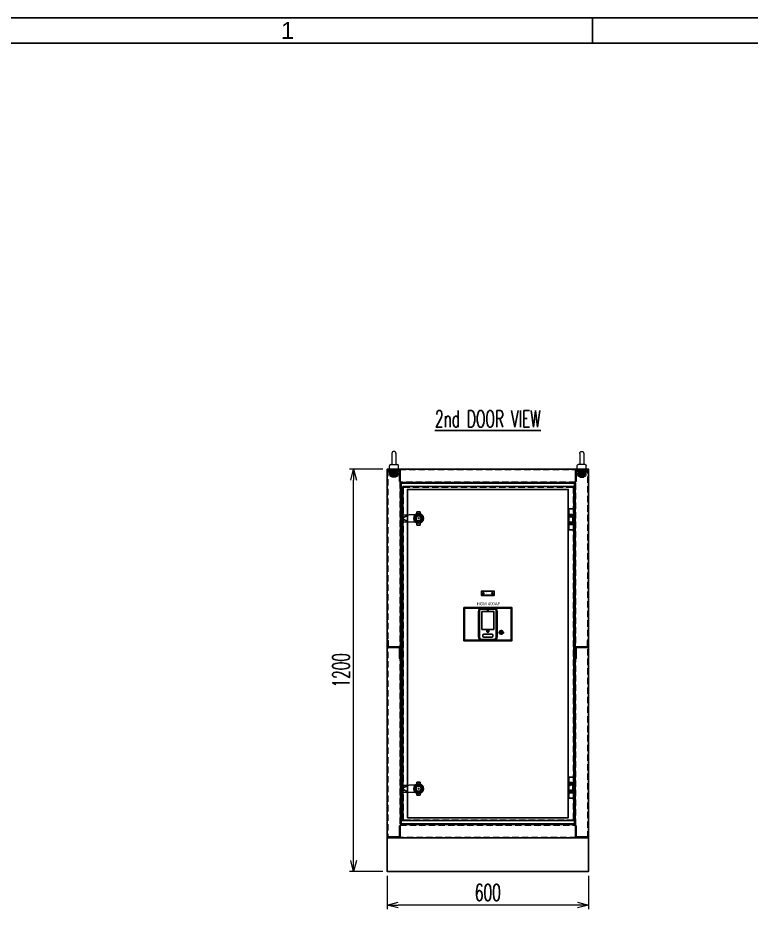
# Model space of a CAD drawing. Header units: millimetres. Extents: x 44190 to 77260, y -67199 to -50358.
# Drawn here: x 53281 to 55467, y -64616 to -61949 of the extents above; entities that cross this region are included whole.
import ezdxf
from ezdxf.enums import TextEntityAlignment as Align

# ---------------------------------------------------------------- set-up
doc = ezdxf.new("R2010")
doc.units = ezdxf.units.MM
doc.header["$LTSCALE"] = 3
for name, pattern in [('ACAD_ISO04W100', [30, 24, -3, 0, -3]), ('AM_ISO08W050', [18, 12, -1.5, 3, -1.5]), ('AM_ISO08W050x2', [9, 6, -0.75, 1.5, -0.75]), ('CACHE2', [4.7625, 3.175, -1.5875]), ('HIDDEN', [9.525, 6.35, -3.175])]:
    doc.linetypes.add(name, pattern=pattern)
for name, color, linetype in [('1', 3, 'Continuous'), ('@.DM. THIẾT BỊ', 7, 'Continuous'), ('@.TEXT', 7, 'Continuous'), ('@.VISIBLE', 7, 'Continuous'), ('centerline', 6, 'ACAD_ISO04W100'), ('dim', 7, 'Continuous'), ('equipments', 2, 'Continuous')]:
    doc.layers.add(name, color=color, linetype=linetype)
for name, color, linetype, lineweight in [('AM_07_중심선', 1, 'AM_ISO08W050', 18), ('FORT', 2, 'Continuous', 35), ('POINTILLE', 8, 'CACHE2', 25)]:
    doc.layers.add(name, color=color, linetype=linetype, lineweight=lineweight)
doc.styles.add('Ann_w01', font='romans.shx', dxfattribs={"width": 0.6, "bigfont": 'chineset.shx'})
doc.styles.add('Arial', font='arial.ttf')
doc.styles.add('KT10', font='arial.ttf', dxfattribs={"height": 10})
doc.styles.add('WD_IEC', font='isocp2.shx')
doc.dimstyles.new('Dim 01_SC25', dxfattribs={"dimscale": 25, "dimtxt": 2, "dimasz": 1.3, "dimexe": 0.5, "dimexo": 0.5, "dimgap": 0.5, "dimtad": 1, "dimdec": 1, "dimzin": 12, "dimdsep": 46, "dimtxsty": 'Ann_w01', "dimblk": 'OPEN30', "dimcen": 1.5, "dimclrd": 6, "dimclre": 6, "dimclrt": 3, "dimadec": 1, "dimazin": 3, "dimtm": 1e-09, "dimtfac": 1, "dimtdec": 1, "dimtmove": 0, "dimatfit": 3, "dimldrblk": 'OPEN30', "dimfxl": 1, "dimtolj": 1, "dimlwd": 20, "dimlwe": 20, "dimarcsym": 0})

# ---------------------------------------------------------------- blocks, each defined once
blk = doc.blocks.new('HL012 C')
at = {"color": 6, "linetype": 'Continuous'}
for p, q in [((7, 10), (14, 10)), ((10.5, 13.5), (10.5, 6.5)), ((7, -10), (14, -10)), ((10.5, -6.5), (10.5, -13.5))]:
    blk.add_line(p, q, dxfattribs=at)
at = {"layer": 'centerline'}
for p, q in [((1, 24.2), (-1, 24.2)), ((1, -24.3), (-1, -24.3))]:
    blk.add_line(p, q, dxfattribs=at)
at = {"layer": 'equipments'}
blk.add_lwpolyline([(16.5, 31.5), (16.5, -31.5), (0, -31.5), (0, 31.5)], close=True, dxfattribs=at)
blk.add_lwpolyline([(16.5, -15), (4.5, -15), (4.5, 15), (16.5, 15)], dxfattribs=at)
for centre in [(10.5, 10), (10.5, -10)]:
    blk.add_circle(centre, 2.5, dxfattribs=at)
at = {"layer": 'equipments', "color": 8}
for centre in [(10.5, 10), (10.5, -10)]:
    blk.add_arc(centre, 3, 180, 90, dxfattribs=at)
blk = doc.blocks.new('_Open30')
at = {"color": 0, "linetype": 'ByBlock', "lineweight": -2}
for p, q in [((-1, 0.268), (0, 0)), ((0, 0), (-1, -0.268)), ((0, 0), (-1, 0))]:
    blk.add_line(p, q, dxfattribs=at)
blk = doc.blocks.new('*D344')
at = {"layer": 'Defpoints', "color": 0, "transparency": 16777216}
for p in [(54382, -64494.8), (54982, -64494.8), (54382, -64594.8)]:
    blk.add_point(p, dxfattribs=at)
at = {"layer": 'dim', "color": 6, "lineweight": 20, "transparency": 16777216}
for p, q in [((54382, -64507.3), (54382, -64607.3)), ((54982, -64507.3), (54982, -64607.3)), ((54949.5, -64594.8), (54414.5, -64594.8))]:
    blk.add_line(p, q, dxfattribs=at)
at = {"layer": 'dim', "color": 6, "lineweight": 20, "transparency": 16777216, "xscale": 32.5, "yscale": 32.5, "zscale": 32.5, "rotation": 180}
blk.add_blockref('_Open30', (54382, -64594.8), dxfattribs=at)
at = {"layer": 'dim', "color": 6, "lineweight": 20, "transparency": 16777216, "xscale": 32.5, "yscale": 32.5, "zscale": 32.5}
blk.add_blockref('_Open30', (54982, -64594.8), dxfattribs=at)
at = {"layer": 'dim', "color": 3, "transparency": 16777216, "insert": (54682, -64557.3), "char_height": 50, "attachment_point": 5, "style": 'Ann_w01'}
blk.add_mtext('\\A1;600', dxfattribs=at)
blk = doc.blocks.new('*D346')
at = {"layer": 'Defpoints', "color": 0, "transparency": 16777216}
for p in [(54282, -63294.8), (54382, -63294.8), (54382, -64494.8)]:
    blk.add_point(p, dxfattribs=at)
at = {"layer": 'dim', "color": 6, "lineweight": 20, "transparency": 16777216}
for p, q in [((54369.5, -63294.8), (54269.5, -63294.8)), ((54282, -64462.3), (54282, -63327.3)), ((54369.5, -64494.8), (54269.5, -64494.8))]:
    blk.add_line(p, q, dxfattribs=at)
at = {"layer": 'dim', "color": 6, "lineweight": 20, "transparency": 16777216, "xscale": 32.5, "yscale": 32.5, "zscale": 32.5}
for p, rotation in [((54282, -63294.8), 90), ((54282, -64494.8), 270)]:
    blk.add_blockref('_Open30', p, dxfattribs=dict(at, rotation=rotation))
at = {"layer": 'dim', "color": 3, "transparency": 16777216, "insert": (54244.5, -63894.8), "char_height": 50, "attachment_point": 5, "rotation": 90, "style": 'Ann_w01'}
blk.add_mtext('\\A1;1200', dxfattribs=at)
blk = doc.blocks.new('HM12_COTE')
at = {"layer": 'FORT'}
for p, q in [((-11, 9.2), (-9.5, 10)), ((-11, 0.8), (-11, 9.2)), ((-9.5, 0), (-11, 0.8)), ((9.5, 10), (-9.5, 10)), ((-9.5, 0), (9.5, 0)), ((-5.5, 0.8), (-5.5, 9.2)), ((5.5, 0.8), (5.5, 9.2)), ((11, 9.2), (9.5, 10)), ((9.5, 0), (11, 0.8)), ((11, 0.8), (11, 9.2))]:
    blk.add_line(p, q, dxfattribs=at)
for centre, radius, start, end in [((-8.2, 5.1), 4.86, 55.6159, 124.3841), ((-8.2, 4.9), 4.86, 235.6159, 304.3841), ((0, -8.2), 18.2, 72.4121, 107.5879), ((0, 18.2), 18.2, 252.4121, 287.5879), ((8.2, 5.1), 4.86, 55.6159, 124.3841), ((8.2, 4.9), 4.86, 235.6159, 304.3841)]:
    blk.add_arc(centre, radius, start, end, dxfattribs=at)
blk = doc.blocks.new('CALE_M12_IPN')
at = {"layer": 'FORT'}
for p, q in [((-13.5, 3.61), (13.5, 3.61)), ((-13.5, -1.89), (-13.5, 3.61)), ((13.5, 1.89), (-13.5, -1.89)), ((13.5, 3.61), (13.5, 1.89))]:
    blk.add_line(p, q, dxfattribs=at)
at = {"layer": 'POINTILLE'}
for p, q in [((-7, 3.61), (-7, -0.98)), ((7, 3.61), (7, 0.98))]:
    blk.add_line(p, q, dxfattribs=at)
blk = doc.blocks.new('RONDELLE_M12')
at = {"layer": 'FORT'}
blk.add_lwpolyline([(-13.5, 2.5), (-13.5, 0), (13.5, 0), (13.5, 2.5)], close=True, dxfattribs=at)
at = {"layer": 'POINTILLE'}
for p, q in [((-7, 0), (-7, 2.5)), ((7, 0), (7, 2.5))]:
    blk.add_line(p, q, dxfattribs=at)
blk = doc.blocks.new('Lifting Front')
at = {"layer": 'centerline'}
blk.add_line((0, -2), (0, 2), dxfattribs=at)
at = {"layer": 'equipments', "lineweight": 0}
for p, q in [((-6, 47), (-6, 13.5)), ((6, 47), (6, 13.5)), ((-13.5, 0), (-13.5, 10.3)), ((13.5, 0), (-13.5, 0)), ((-10.3, 13.5), (10.3, 13.5)), ((-6, 0), (-6, -24)), ((6, 0), (-6, 0)), ((6, 0), (6, -24)), ((13.5, 0), (13.5, 10.3)), ((6, -24), (-6, -24))]:
    blk.add_line(p, q, dxfattribs=at)
at = {"layer": 'equipments', "color": 8, "lineweight": 0}
for p, q in [((6, -1), (-6, -3)), ((6, -3), (-6, -5)), ((6, -5), (-6, -7)), ((6, -7), (-6, -9)), ((6, -9), (-6, -11)), ((6, -11), (-6, -13)), ((6, -13), (-6, -15)), ((6, -15), (-6, -17)), ((6, -17), (-6, -19)), ((6, -19), (-6, -21)), ((6, -21), (-6, -23))]:
    blk.add_line(p, q, dxfattribs=at)
at = {"layer": 'equipments', "lineweight": 0}
for centre, radius, start, end in [((0, 47), 6, 0, 180), ((-10.3, 10.3), 3.17, 90, 180), ((10.3, 10.3), 3.17, 0, 90)]:
    blk.add_arc(centre, radius, start, end, dxfattribs=at)
for name, p in [('RONDELLE_M12', (0, -4.5)), ('CALE_M12_IPN', (0, -8.1)), ('HM12_COTE', (0, -20))]:
    blk.add_blockref(name, p)
blk = doc.blocks.new('MS722')
at = {"layer": '@.DM. THIẾT BỊ', "color": 4}
for p, q in [((-5, 37.8), (-5, 39.5)), ((5, 39.5), (-5, 39.5)), ((-5, 37.8), (-5, 27.2)), ((-5, 27.2), (-5, 25.3)), ((5, 27.2), (-5, 27.2)), ((5, 39.5), (5, 37.8)), ((5, 27.2), (5, 37.8)), ((5, 25.3), (5, 27.2)), ((-5, 14.2), (-5, 12.2)), ((-5, 12.2), (-5, 1.7)), ((-5, 12.2), (5, 12.2)), ((-5, 0), (-5, 1.7)), ((-5, 0), (5, 0)), ((5, 12.2), (5, 14.2)), ((5, 1.7), (5, 12.2)), ((5, 1.7), (5, 0))]:
    blk.add_line(p, q, dxfattribs=at)
for radius, start, end in [(12.5, 113.5782, 246.4218), (12.5, 293.5782, 66.4218), (7.5, 131.8103, 228.1897), (7.5, 311.8103, 48.1897)]:
    blk.add_arc((0, 19.8), radius, start, end, dxfattribs=at)
at = {"layer": '@.DM. THIẾT BỊ', "color": 9}
for start, end in [(121.7569, 238.2431), (301.7569, 58.2431)]:
    blk.add_arc((0, 19.8), 9.5, start, end, dxfattribs=at)
blk = doc.blocks.new('KTRONG')
at = {"layer": '@.DM. THIẾT BỊ', "color": 8}
for p, q in [((-47.5, 10), (-8.9, 11.5)), ((-47.5, -10), (-47.5, 10)), ((-47.5, 1.4), (-34.1, 8.1)), ((-47.5, -1.4), (-34.1, -8.1)), ((-47.5, -10), (-8.9, -11.5))]:
    blk.add_line(p, q, dxfattribs=at)
at = {"layer": '@.DM. THIẾT BỊ', "color": 1, "ltscale": 10}
blk.add_line((0, 2.5), (0, -2.5), dxfattribs=at)
at = {"layer": '@.DM. THIẾT BỊ', "color": 8}
blk.add_lwpolyline([(10.5, 7.5), (10.5, -7.5, -0.414214), (7.5, -10.5), (-7.5, -10.5, -0.414214), (-10.5, -7.5), (-10.5, 7.5, -0.414214), (-7.5, 10.5), (7.5, 10.5, -0.414214)], format="xyb", close=True, dxfattribs=at)
at = {"layer": '@.DM. THIẾT BỊ', "color": 1, "ltscale": 10}
blk.add_lwpolyline([(2.5, 0), (-2.5, 0)], dxfattribs=at)
at = {"layer": '@.DM. THIẾT BỊ', "color": 8}
blk.add_circle((0, 0), 14.5, dxfattribs=at)
blk.add_blockref('MS722', (0, -19.8), dxfattribs=at)
blk = doc.blocks.new('*U99')
at = {"color": 7}
for p, q in [((-73.8, 251), (-73.8, 158)), ((-3, 248.2), (-4.3, 248.2)), ((-4.3, 248.2), (-4.3, 243.4)), ((-4.3, 243.4), (-3, 243.4)), ((-3, 243.4), (-3, 248.2)), ((66.2, 251), (66.2, 158))]:
    blk.add_line(p, q, dxfattribs=at)
at = {"color": 1}
blk.add_lwpolyline([(-75.8, 254), (68.2, 254), (68.2, 155), (-75.8, 155)], close=True, dxfattribs=at)
at = {"color": 7}
blk.add_lwpolyline([(-21.6, 242.5), (13.9, 242.5), (13.9, 189), (-21.6, 189)], close=True, dxfattribs=at)
for points in [[(-3, 248.2), (-3.5, 248.2), (-3.9, 248.2), (-4.3, 248.2)], [(-3, 243.4), (-3, 245.2), (-3, 246.4), (-3, 248.2)], [(-1.8, 183.2), (-2.1, 182.4), (-2.8, 181.8), (-3.7, 181.8)]]:
    blk.add_open_spline(points, degree=3, dxfattribs=at)
for points, knots in [([(-7, 183.8), (-7, 184.1), (-6.9, 184.5), (-6.7, 185.2), (-6.5, 185.5), (-6, 186.1), (-5.7, 186.3), (-5.1, 186.7), (-4.8, 186.8), (-4.1, 187), (-3.7, 187), (-3, 186.9), (-2.6, 186.8), (-2, 186.5), (-1.7, 186.3), (-1.1, 185.8), (-0.9, 185.5), (-0.6, 184.8), (-0.5, 184.5), (-0.4, 183.7), (-0.5, 183.4), (-0.6, 182.7), (-0.8, 182.3), (-1.2, 181.7), (-1.4, 181.4), (-2, 181), (-2.3, 180.8), (-3, 180.6), (-3.4, 180.5), (-4.1, 180.5), (-4.5, 180.6), (-5.2, 180.8), (-5.5, 181), (-6, 181.5), (-6.3, 181.7), (-6.7, 182.4), (-6.8, 182.7), (-6.9, 183.3), (-7, 183.5), (-7, 183.8)], [0, 0, 0, 0, 0.053605, 0.053605, 0.107224, 0.107224, 0.160801, 0.160801, 0.214785, 0.214785, 0.268161, 0.268161, 0.322233, 0.322233, 0.375639, 0.375639, 0.429487, 0.429487, 0.483332, 0.483332, 0.536674, 0.536674, 0.590715, 0.590715, 0.644093, 0.644093, 0.698088, 0.698088, 0.751706, 0.751706, 0.805461, 0.805461, 0.859106, 0.859106, 0.912706, 0.912706, 0.966694, 0.966694, 1, 1, 1, 1]), ([(-3.7, 185.7), (-3.6, 185.7), (-3.4, 185.7), (-3.1, 185.6), (-2.9, 185.5), (-2.5, 185.3), (-2.3, 185.2), (-2.1, 184.8), (-1.9, 184.6), (-1.8, 184.2), (-1.8, 184), (-1.8, 183.6), (-1.8, 183.3), (-1.9, 182.9), (-2, 182.7), (-2.3, 182.4), (-2.5, 182.2), (-2.8, 182), (-3, 181.9), (-3.5, 181.8), (-3.7, 181.8), (-4.1, 181.8), (-4.3, 181.9), (-4.7, 182.1), (-4.9, 182.2), (-5.2, 182.5), (-5.4, 182.7), (-5.6, 183.1), (-5.6, 183.3), (-5.7, 183.7), (-5.7, 184), (-5.6, 184.4), (-5.5, 184.6), (-5.2, 185), (-5.1, 185.1), (-4.7, 185.4), (-4.6, 185.5), (-4.1, 185.7), (-3.9, 185.7), (-3.7, 185.7)], [0, 0, 0, 0, 0.033307, 0.033307, 0.087455, 0.087455, 0.141133, 0.141133, 0.194646, 0.194646, 0.248231, 0.248231, 0.301906, 0.301906, 0.35605, 0.35605, 0.409487, 0.409487, 0.463375, 0.463375, 0.516652, 0.516652, 0.570611, 0.570611, 0.62456, 0.62456, 0.677895, 0.677895, 0.7318, 0.7318, 0.785225, 0.785225, 0.839357, 0.839357, 0.892985, 0.892985, 0.946493, 0.946493, 1, 1, 1, 1]), ([(-3.7, 181.8), (-4.8, 181.8), (-5.7, 182.7), (-5.7, 183.9), (-5.6, 184.1), (-5.6, 184.3)], [0, 0, 0, 0, 0.849257, 0.849257, 1, 1, 1, 1])]:
    blk.add_open_spline(points, degree=3, knots=knots, dxfattribs=at)
at = {"layer": '1', "color": 7, "linetype": 'Continuous'}
for p, q in [((-72.8, 252), (-30.7, 252)), ((-31.3, 167), (-31.3, 242)), ((-29.3, 242), (-29.3, 167)), ((-29.1, 243.9), (-29.1, 167)), ((-21.6, 189), (-21.6, 242.5)), ((-21.3, 252), (13.7, 252)), ((13.7, 250), (-21.3, 250)), ((13.6, 249.7), (-21.3, 249.7)), ((13.9, 242.5), (13.9, 189)), ((21.4, 167), (21.4, 241.9)), ((21.7, 167), (21.7, 242)), ((23.1, 252), (65.2, 252)), ((23.7, 242), (23.7, 167)), ((31, 177.5), (31, 182.5)), ((32.2, 182.5), (32.2, 177.5)), ((32.2, 177.5), (32.2, 178)), ((32.9, 184.4), (39.4, 184.4)), ((39.4, 183.2), (32.9, 183.2)), ((32.9, 176.7), (39.4, 176.7)), ((39.4, 175.5), (32.9, 175.5)), ((40.2, 182.5), (40.2, 177.5)), ((40.2, 177.5), (40.2, 182.5)), ((41.4, 182.5), (41.4, 177.5)), ((-30.7, 157), (-72.8, 157)), ((-21.3, 159.2), (13.6, 159.2)), ((-21.3, 159), (13.7, 159)), ((13.7, 157), (-21.3, 157)), ((65.2, 157), (23.1, 157))]:
    blk.add_line(p, q, dxfattribs=at)
at = {"layer": '1', "color": 7, "linetype": 'Continuous', "extrusion": (0, 0, -1)}
for centre, radius, start, end in [((72.8, 251), 1, 0, 90), ((21.3, 242), 10, 0, 90), ((-13.7, 242), 10, 90, 180), ((21.3, 167), 10, 270, 0), ((-13.7, 167), 10, 180, 270), ((-32.9, 182.5), 1.95, 0, 90), ((-32.9, 177.5), 1.95, 270, 0), ((-39.4, 182.5), 1.95, 90, 180), ((-39.4, 177.5), 1.95, 180, 270), ((72.8, 158), 1, 270, 0)]:
    blk.add_arc(centre, radius, start, end, dxfattribs=at)
at = {"layer": '1', "color": 7, "linetype": 'Continuous'}
for centre, radius, start, end in [((-21.3, 242), 8, 90, 180), ((-21.3, 241.9), 7.8, 90, 180), ((13.6, 241.9), 7.8, 0, 90), ((13.7, 242), 8, 0, 90), ((65.2, 251), 1, 0, 90), ((-21.3, 167), 8, 180, 270), ((-21.3, 167), 7.8, 180, 270), ((13.6, 167), 7.8, 270, 0), ((13.7, 167), 8, 270, 0), ((32.9, 182.5), 0.75, 90, 180), ((32.9, 177.5), 0.75, 180, 270), ((39.4, 182.5), 0.75, 0, 90), ((39.4, 177.5), 0.75, 270, 0), ((65.2, 158), 1, 270, 0)]:
    blk.add_arc(centre, radius, start, end, dxfattribs=at)
at = {"layer": '1', "color": 7, "linetype": 'Continuous', "extrusion": (0, 0, -1)}
for centre, major_axis, start_param, end_param in [((-21.3, 166.2), (0, -10.2), 1.418429, 1.570796), ((13.6, 166.2), (0, 10.2), 1.570796, 1.723164)]:
    blk.add_ellipse(centre, major_axis=major_axis, ratio=0.766044, start_param=start_param, end_param=end_param, dxfattribs=at)
at = {"layer": '1', "color": 7, "linetype": 'Continuous'}
for points in [[(-30.7, 252), (-28.9, 252), (-27.3, 252), (-24.2, 252), (-22.7, 252), (-21.3, 252)], [(13.7, 252), (15.1, 252), (16.6, 252), (19.6, 252), (21.3, 252), (23.1, 252)], [(-21.3, 157), (-22.7, 157), (-24.2, 157), (-27.3, 157), (-28.9, 157), (-30.7, 157)], [(23.1, 157), (21.3, 157), (19.6, 157), (16.6, 157), (15.1, 157), (13.7, 157)]]:
    blk.add_open_spline(points, degree=3, knots=[0, 0, 0, 0, 0.5, 0.5, 1, 1, 1, 1], dxfattribs=at)
for points in [[(-15.9, 175), (-17.6, 175), (-18.9, 173.7), (-18.9, 172)], [(-18.9, 172), (-18.9, 172), (-18.9, 171.9), (-18.9, 171.8)], [(-18.9, 171.8), (-18.9, 171.1), (-18.9, 169), (-18.9, 169)], [(-18.9, 169), (-18.9, 167.3), (-17.6, 166), (-15.9, 166)], [(8.1, 175), (8.1, 175), (-15.9, 175), (-15.9, 175)], [(-15.9, 166), (-15.9, 166), (8.1, 166), (8.1, 166)], [(11.1, 172), (11.1, 173.7), (9.7, 175), (8.1, 175)], [(8.1, 166), (9.7, 166), (11.1, 167.3), (11.1, 169)], [(11.1, 169), (11.1, 169), (11.1, 172), (11.1, 172)]]:
    blk.add_open_spline(points, degree=3, dxfattribs=at)
at = {"layer": 'AM_07_중심선', "color": 7, "linetype": 'AM_ISO08W050x2', "ltscale": 5}
for p, q in [((36.2, 187.4), (36.2, 172.5)), ((28, 180), (44.4, 180))]:
    blk.add_line(p, q, dxfattribs=at)
at = {"color": 7, "insert": (-36.7, 270.2), "char_height": 9, "attachment_point": 1, "style": 'KT10'}
blk.add_mtext_dynamic_manual_height_columns('HGM 400AF', width=69.383, gutter_width=115, heights=[0], dxfattribs=at)
blk = doc.blocks.new('*U70')
at = {"color": 7, "lineweight": 9}
blk.add_lwpolyline([(58246.6, 22747.7), (58210.6, 22747.7, 0.414214), (58208.6, 22745.7), (58208.6, 22736.7, 0.414214), (58210.6, 22734.7), (58246.6, 22734.7, 0.414214), (58248.6, 22736.7), (58248.6, 22745.7, 0.414214)], format="xyb", close=True, dxfattribs=at)
blk.add_lwpolyline([(58246.6, 22747.7), (58210.6, 22747.7, 0.414214), (58208.6, 22745.7), (58208.6, 22736.7, 0.414214), (58210.6, 22734.7), (58246.6, 22734.7, 0.414214), (58248.6, 22736.7), (58248.6, 22745.7, 0.414214)], format="xyb", close=True, dxfattribs=at)
at = {"color": 6, "linetype": 'HIDDEN', "lineweight": 9, "ltscale": 10}
blk.add_lwpolyline([(58246.6, 22746.2), (58210.6, 22746.2, 0.414214), (58210.1, 22745.7), (58210.1, 22736.7, 0.414214), (58210.6, 22736.2), (58246.6, 22736.2, 0.414214), (58247.1, 22736.7), (58247.1, 22745.7, 0.414214)], format="xyb", close=True, dxfattribs=at)
blk.add_lwpolyline([(58246.6, 22746.2), (58210.6, 22746.2, 0.414214), (58210.1, 22745.7), (58210.1, 22736.7, 0.414214), (58210.6, 22736.2), (58246.6, 22736.2, 0.414214), (58247.1, 22736.7), (58247.1, 22745.7, 0.414214)], format="xyb", close=True, dxfattribs=at)
at = {"linetype": 'ByBlock', "lineweight": 9}
for centre in [(58215.3, 22741.2), (58241.9, 22741.2)]:
    blk.add_circle(centre, 2.4, dxfattribs=at)
at = {"style": 'WD_IEC', "width": 0.9}
blk.add_text('CDTA', height=3.2, dxfattribs=at).set_placement((58228.8, 22741.1), align=Align.MIDDLE_CENTER)
blk = doc.blocks.new('KHUNG BAN VE (Made by Tung)')
at = {"layer": '@.VISIBLE', "color": 8}
blk.add_line((75.75, 207), (75.75, 210), dxfattribs=at)
for points in [[(0, 0), (297, 0), (297, 210), (0, 210)], [(3, 3), (294, 3), (294, 207), (3, 207)]]:
    blk.add_lwpolyline(points, close=True, dxfattribs=at)
at = {"layer": '@.TEXT', "color": 1, "style": 'Arial'}
blk.add_text('1', height=2, dxfattribs=at).set_placement((39.375, 208.5), align=Align.MIDDLE_CENTER)
for tag, height, p in [('DESIGNER_NAME', 2, (38, 15.5)), ('PROJECT_CODE', 2, (258.5, 15.5)), ('SCALE', 2, (289, 15.5)), ('APPROVED_NAME', 2, (38, 10.5)), ('CUSTOMER_NAME', 2, (258.5, 10.5)), ('PAGE', 2, (289, 10.5)), ('DRAWING_NAME', 4, (173, 8)), ('TOTAL', 2, (289, 5.5))]:
    blk.add_attdef(tag, text='', height=height, dxfattribs=at).set_placement(p, align=Align.MIDDLE_CENTER)

msp = doc.modelspace()

# ---------------------------------------------------------------- linework, layer by layer
for points in [[(54382.03, -64394.81), (54982.03, -64394.81), (54982.03, -63294.81), (54382.03, -63294.81)], [(54422.03, -64354.81), (54942.03, -64354.81), (54942.03, -63334.81), (54422.03, -63334.81)], [(54982.03, -64394.81), (54382.03, -64394.81), (54382.03, -64494.81), (54982.03, -64494.81)]]:
    msp.add_lwpolyline(points, close=True)
at = {"linetype": 'HIDDEN'}
for points in [[(54383.53, -64393.31), (54980.53, -64393.31), (54980.53, -63296.31), (54383.53, -63296.31)], [(54420.53, -64356.31), (54943.53, -64356.31), (54943.53, -63333.31), (54420.53, -63333.31)]]:
    msp.add_lwpolyline(points, close=True, dxfattribs=at)
at = {"color": 1}
for points in [[(54420.53, -63331.31), (54420.53, -63296.31), (54383.53, -63296.31), (54383.53, -63297.81), (54419.03, -63297.81), (54419.03, -63331.31)], [(54943.53, -63331.31), (54943.53, -63296.31), (54980.53, -63296.31), (54980.53, -63297.81), (54945.03, -63297.81), (54945.03, -63331.31)], [(54385.03, -63824.81), (54420.53, -63824.81), (54420.53, -63859.81), (54419.03, -63859.81), (54419.03, -63826.31), (54383.53, -63826.31), (54383.53, -63806.31), (54385.03, -63806.31)], [(54979.03, -63824.81), (54943.53, -63824.81), (54943.53, -63859.81), (54945.03, -63859.81), (54945.03, -63826.31), (54980.53, -63826.31), (54980.53, -63806.31), (54979.03, -63806.31)], [(54420.53, -64358.31), (54420.53, -64393.31), (54383.53, -64393.31), (54383.53, -64391.81), (54419.03, -64391.81), (54419.03, -64358.31)], [(54943.53, -64358.31), (54943.53, -64393.31), (54980.53, -64393.31), (54980.53, -64391.81), (54945.03, -64391.81), (54945.03, -64358.31)]]:
    msp.add_lwpolyline(points, close=True, dxfattribs=at)
at = {"color": 6}
for points in [[(54422.53, -64354.31), (54941.53, -64354.31), (54941.53, -63335.31), (54422.53, -63335.31)], [(54424.03, -64352.81), (54940.03, -64352.81), (54940.03, -63336.81), (54424.03, -63336.81)], [(54442.53, -64334.31), (54921.53, -64334.31), (54921.53, -63355.31), (54442.53, -63355.31)]]:
    msp.add_lwpolyline(points, close=True, dxfattribs=at)
at = {"color": 4}
msp.add_lwpolyline([(54428.53, -63346.81), (54938.53, -63346.81), (54938.53, -64342.81), (54428.53, -64342.81)], close=True, dxfattribs=at)
at = {"color": 4, "linetype": 'HIDDEN'}
msp.add_lwpolyline([(54430.03, -63348.31), (54937.03, -63348.31), (54937.03, -64341.31), (54430.03, -64341.31)], close=True, dxfattribs=at)

# ---------------------------------------------------------------- block references
at = {"xscale": -1, "rotation": 180}
for p in [(54475.53, -63441.81), (54475.53, -64247.81)]:
    msp.add_blockref('KTRONG', p, dxfattribs=at)
at = {"rotation": 180}
msp.add_blockref('*U70', (112910.65, -40923.64), dxfattribs=at)
at = {"color": 3}
msp.add_blockref('*U99', (54685.84, -63961.77), dxfattribs=at)
at = {"layer": '@.VISIBLE', "xscale": 25, "yscale": 25, "zscale": 25}
msp.add_blockref('KHUNG BAN VE (Made by Tung)', (53100.49, -67199.1), dxfattribs=at)
at = {"layer": 'equipments'}
msp.add_blockref('Lifting Front', (54402.03, -63294.81), dxfattribs=at)
at = {"layer": 'equipments', "xscale": -1}
for name, p in [('Lifting Front', (54962.03, -63294.81)), ('HL012 C', (54940.03, -63444.81))]:
    msp.add_blockref(name, p, dxfattribs=at)
at = {"layer": 'equipments', "rotation": 180}
msp.add_blockref('HL012 C', (54940.03, -64244.81), dxfattribs=at)

# ---------------------------------------------------------------- texts
at = {"layer": 'dim', "color": 2, "insert": (54682.03, -63144.81), "char_height": 50, "attachment_point": 5, "style": 'Ann_w01'}
msp.add_mtext('\\A1;{\\L2nd DOOR VIEW}', dxfattribs=at)

# ---------------------------------------------------------------- dimensions: what is measured, and where the dimension line sits
at = {"layer": 'dim'}
dim = msp.add_linear_dim(base=(54282.03, -63294.81), p1=(54382.03, -64494.81), p2=(54382.03, -63294.81), angle=90, dimstyle='Dim 01_SC25', dxfattribs=at)
dim.commit()
dim.dimension.update_dxf_attribs({"geometry": '*D346', "text_midpoint": (54244.53, -63894.81)})
dim = msp.add_linear_dim(base=(54382.03, -64594.81), p1=(54982.03, -64494.81), p2=(54382.03, -64494.81), dimstyle='Dim 01_SC25', dxfattribs=at)
dim.commit()
dim.dimension.update_dxf_attribs({"geometry": '*D344', "text_midpoint": (54682.03, -64557.31)})

doc.saveas('drawing.dxf')
